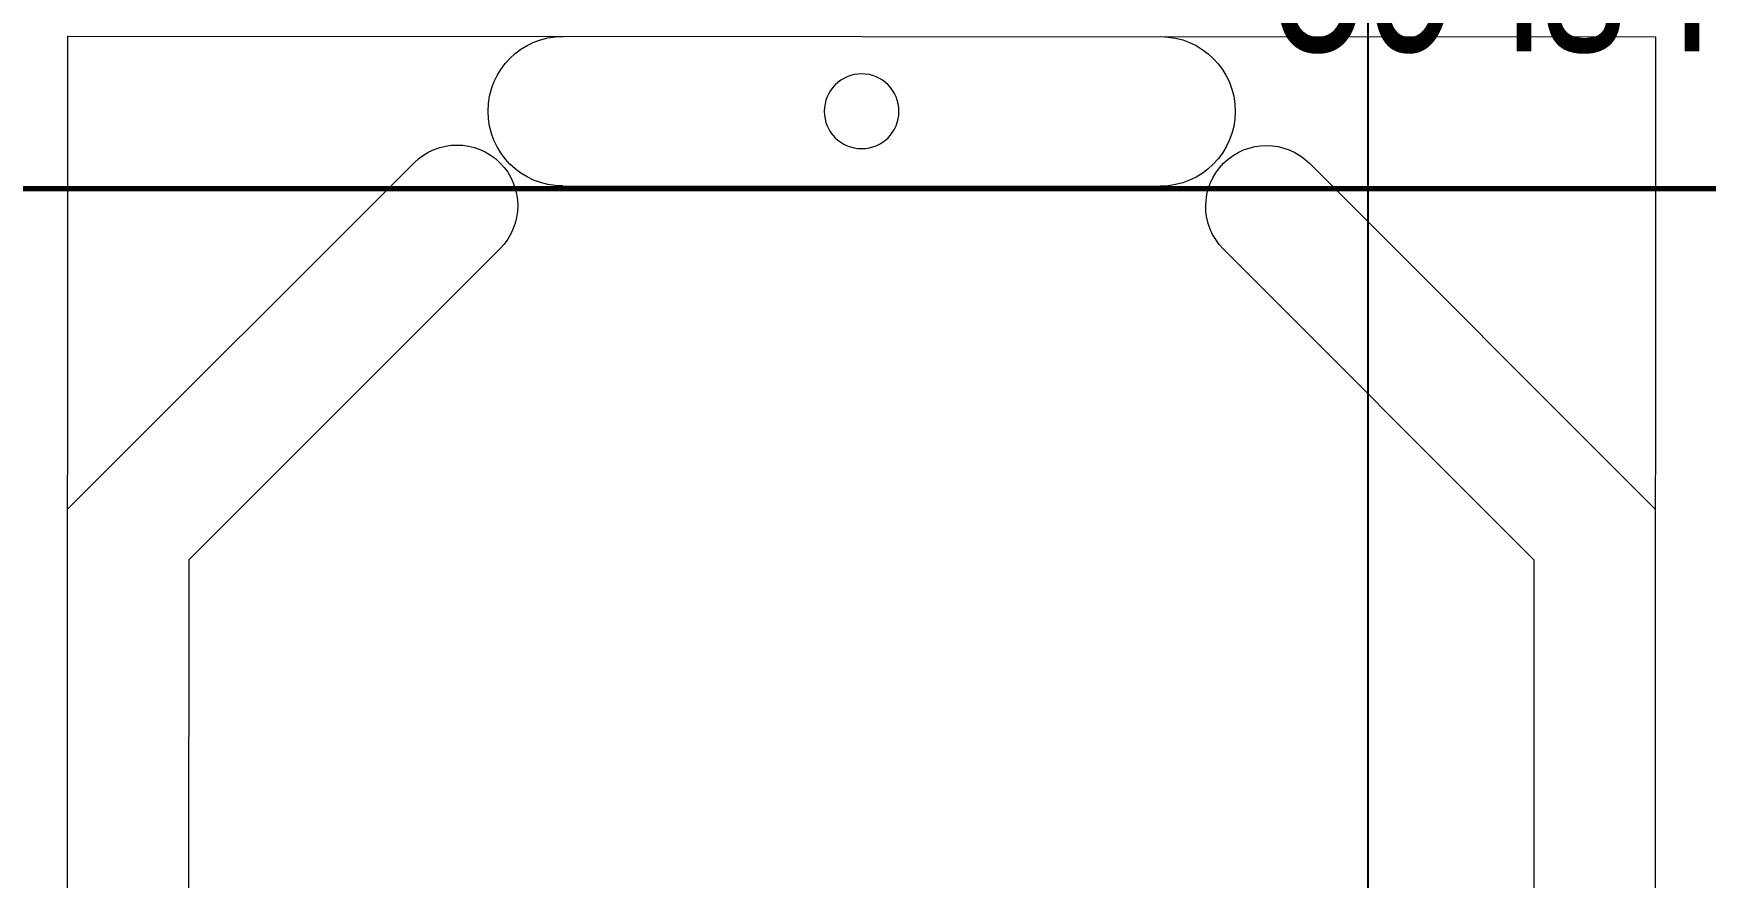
# Model space of a CAD drawing. Header units: metres. Extents: x 75097 to 220695, y -1557923 to -1361206.
# Drawn here: x 129249 to 130144, y -1464606 to -1464154 of the extents above; entities that cross this region are included whole.
import ezdxf

# ---------------------------------------------------------------- set-up
doc = ezdxf.new("R2010")
doc.units = ezdxf.units.M
doc.layers.get('0').update_dxf_attribs({"lineweight": 0})
doc.layers.add('A-100 - Copy$0$axes', color=8, linetype='Continuous')
doc.layers.add('A-100 - Copy$0$Medical Equipment and Furniture', color=8, linetype='Continuous', lineweight=0)
doc.layers.add('A-100 - Copy$0$Medical Equipment and Furniture1', color=8, linetype='Continuous', lineweight=5)
doc.layers.add('E-POWR', color=7, linetype='Continuous', lineweight=9, true_color=0x4e7e3e)
doc.styles.add('A-100 - Copy$0$X3G_ENTITY_257CFD', font='swisscl.ttf', dxfattribs={"height": 200})

# ---------------------------------------------------------------- blocks, each defined once
blk = doc.blocks.new('*X149')
for p, q in [((5, 3), (5, 3)), ((5, 3), (5, 3)), ((5, 3), (5, 3)), ((5, 3), (5, 3)), ((5, 3), (5, 3)), ((5, 3), (5, 3)), ((5, 3), (5, 3)), ((5, 3), (5, 3)), ((5, 3), (5, 3)), ((5, 3), (5, 3)), ((5, 3), (5, 3)), ((5, 3), (5, 3)), ((5, 3), (5, 3)), ((5, 3), (5, 3)), ((5, 3), (5, 3)), ((5, 3), (5, 3)), ((5, 3), (5, 3)), ((5, 3), (5, 3)), ((5, 3), (5, 3)), ((5, 3), (5, 3)), ((5, 3), (5, 3)), ((5, 3), (5, 3)), ((5, 3), (5, 3)), ((5, 3), (5, 3)), ((5, 3), (5, 3)), ((5, 3), (5, 3)), ((5, 3), (5, 3)), ((5, 3), (5, 3)), ((5, 3), (5, 3)), ((5, 3), (5, 3)), ((5, 3), (5, 3)), ((5, 3), (5, 3)), ((5, 3), (5, 3)), ((5, 3), (5, 3)), ((5, 3), (5, 3)), ((5, 3), (5, 3)), ((5, 3), (5, 3)), ((5, 3), (5, 3)), ((5, 3), (5, 3)), ((5, 3), (5, 3)), ((5, 3), (5, 3)), ((5, 3), (5, 3)), ((5, 3), (5, 3)), ((5, 3), (5, 3)), ((5, 3), (5, 3)), ((5, 3), (5, 3)), ((5, 3), (5, 3)), ((5, 3), (5, 3)), ((5, 3), (5, 3)), ((5, 3), (5, 3)), ((5, 3), (5, 3)), ((5, 3), (5, 3)), ((5, 3), (5, 3)), ((5, 3), (5, 3)), ((5, 3), (5, 3)), ((5, 3), (5, 3)), ((5, 3), (5, 3)), ((5, 3), (5, 3)), ((5, 3), (5, 3)), ((5, 3), (5, 3)), ((5, 3), (5, 3)), ((5, 3), (5, 3)), ((5, 3), (5, 3)), ((5, 3), (5, 3)), ((5, 3), (5, 3)), ((5, 3), (5, 3)), ((6, 3), (5, 3)), ((5, 3), (5, 3)), ((6, 3), (5, 3)), ((5, 3), (5, 3)), ((6, 3), (5, 3)), ((5, 3), (5, 3)), ((6, 3), (5, 3)), ((5, 3), (5, 3)), ((5, 3), (5, 3)), ((5, 3), (5, 3)), ((5, 3), (5, 3)), ((5, 3), (5, 3)), ((5, 3), (5, 3)), ((5, 3), (5, 3)), ((5, 3), (5, 3)), ((5, 3), (5, 3)), ((5, 3), (5, 3)), ((5, 3), (5, 3)), ((5, 3), (5, 3)), ((5, 3), (5, 3)), ((5, 3), (5, 3)), ((5, 3), (5, 3)), ((5, 3), (5, 3)), ((5, 3), (5, 3)), ((5, 3), (5, 3)), ((5, 3), (5, 3)), ((5, 3), (5, 3)), ((5, 3), (5, 3)), ((5, 3), (5, 3)), ((5, 3), (5, 3)), ((6, 3), (6, 3)), ((6, 3), (6, 3)), ((6, 3), (6, 3)), ((6, 3), (6, 3)), ((6, 3), (6, 3)), ((6, 3), (6, 3)), ((6, 3), (6, 3)), ((6, 3), (6, 3)), ((6, 3), (6, 3)), ((6, 3), (6, 3)), ((6, 3), (6, 3)), ((6, 3), (6, 3)), ((6, 3), (6, 3)), ((6, 3), (6, 3)), ((6, 3), (6, 3)), ((6, 3), (6, 3)), ((6, 3), (6, 3)), ((6, 3), (6, 3)), ((6, 3), (6, 3)), ((6, 3), (6, 3)), ((6, 3), (6, 3)), ((6, 3), (6, 3)), ((6, 3), (6, 3)), ((6, 3), (6, 3)), ((6, 3), (6, 3)), ((6, 3), (6, 3)), ((6, 3), (6, 3)), ((6, 3), (6, 3)), ((6, 3), (6, 3)), ((6, 3), (6, 3)), ((6, 3), (6, 3)), ((6, 3), (6, 3)), ((6, 3), (6, 3)), ((6, 3), (6, 3)), ((6, 3), (6, 3)), ((6, 3), (6, 3)), ((6, 3), (6, 3)), ((6, 3), (6, 3)), ((6, 3), (6, 3)), ((6, 3), (6, 3)), ((6, 3), (6, 3)), ((6, 3), (6, 3)), ((6, 3), (6, 3)), ((6, 3), (6, 3)), ((6, 3), (6, 3)), ((6, 3), (6, 3)), ((6, 3), (6, 3)), ((6, 3), (6, 3)), ((6, 3), (6, 3)), ((6, 3), (6, 3)), ((6, 3), (6, 3)), ((6, 3), (6, 3)), ((6, 3), (6, 3)), ((6, 3), (6, 3)), ((6, 3), (6, 3)), ((6, 3), (6, 3)), ((6, 3), (6, 3)), ((6, 3), (6, 3)), ((6, 3), (6, 3)), ((6, 3), (6, 3)), ((6, 3), (6, 3)), ((6, 3), (6, 3)), ((6, 3), (6, 3)), ((6, 3), (6, 3)), ((6, 3), (6, 3)), ((6, 3), (6, 3)), ((6, 3), (6, 3)), ((6, 3), (6, 3)), ((6, 3), (6, 3)), ((6, 3), (6, 3)), ((6, 3), (6, 3)), ((6, 3), (6, 3)), ((6, 3), (6, 3)), ((6, 3), (6, 3)), ((6, 3), (6, 3)), ((6, 3), (6, 3)), ((6, 3), (6, 3)), ((6, 3), (6, 3)), ((6, 3), (6, 3)), ((6, 3), (6, 3)), ((6, 3), (6, 3)), ((6, 3), (6, 3)), ((6, 3), (6, 3)), ((6, 3), (6, 3)), ((6, 3), (6, 3)), ((6, 3), (6, 3)), ((6, 3), (6, 3)), ((6, 3), (6, 3)), ((6, 3), (6, 3)), ((6, 3), (6, 3)), ((6, 3), (6, 3)), ((6, 3), (6, 3)), ((6, 3), (6, 3)), ((6, 3), (6, 3)), ((6, 3), (6, 3)), ((6, 3), (6, 3)), ((6, 3), (6, 3)), ((6, 3), (6, 3)), ((6, 3), (6, 3)), ((6, 3), (6, 3)), ((6, 3), (6, 3)), ((6, 3), (6, 3)), ((6, 3), (6, 3)), ((6, 3), (6, 3)), ((6, 3), (6, 3)), ((6, 3), (6, 3)), ((6, 3), (6, 3)), ((6, 3), (6, 3)), ((6, 3), (6, 3)), ((6, 3), (6, 3)), ((6, 3), (6, 3)), ((6, 3), (6, 3)), ((6, 3), (6, 3)), ((6, 3), (6, 3)), ((6, 3), (6, 3)), ((6, 3), (6, 3)), ((6, 3), (6, 3)), ((6, 3), (6, 3)), ((6, 3), (6, 3)), ((6, 3), (6, 3)), ((6, 3), (6, 3)), ((6, 3), (6, 3)), ((6, 3), (6, 3)), ((6, 3), (6, 3)), ((6, 3), (6, 3)), ((6, 3), (6, 3)), ((6, 3), (6, 3)), ((6, 3), (6, 3)), ((6, 3), (6, 3)), ((6, 3), (6, 3)), ((6, 3), (6, 3)), ((6, 3), (6, 3)), ((6, 3), (6, 3)), ((6, 3), (6, 3)), ((6, 3), (6, 3)), ((6, 3), (6, 3)), ((6, 3), (6, 3)), ((6, 3), (6, 3)), ((6, 3), (6, 3)), ((6, 3), (6, 3)), ((6, 3), (6, 3)), ((6, 3), (6, 3)), ((6, 3), (6, 3)), ((6, 3), (6, 3)), ((6, 3), (6, 3)), ((6, 3), (6, 3)), ((6, 3), (6, 3)), ((6, 3), (6, 3)), ((6, 3), (6, 3)), ((6, 3), (6, 3)), ((6, 3), (6, 3)), ((6, 3), (6, 3)), ((6, 3), (6, 3)), ((6, 3), (6, 3)), ((6, 3), (6, 3)), ((6, 3), (6, 3)), ((6, 3), (6, 3)), ((6, 3), (6, 3)), ((6, 3), (6, 3)), ((6, 3), (6, 3)), ((6, 3), (6, 3)), ((6, 3), (6, 3)), ((6, 3), (6, 3)), ((6, 3), (6, 3)), ((6, 3), (6, 3)), ((6, 3), (6, 3)), ((6, 3), (6, 3)), ((6, 3), (6, 3)), ((6, 3), (6, 3)), ((6, 3), (6, 3)), ((6, 3), (6, 3)), ((6, 3), (6, 3)), ((6, 3), (6, 3)), ((6, 3), (6, 3)), ((6, 3), (6, 3)), ((6, 3), (6, 3)), ((6, 3), (6, 3)), ((6, 3), (6, 3)), ((6, 3), (6, 3)), ((6, 3), (6, 3)), ((6, 3), (6, 3)), ((6, 3), (6, 3)), ((6, 3), (6, 3)), ((6, 3), (6, 3)), ((6, 3), (6, 3)), ((6, 3), (6, 3)), ((6, 3), (6, 3)), ((6, 3), (6, 3)), ((6, 3), (6, 3)), ((6, 3), (6, 3)), ((6, 3), (6, 3)), ((6, 3), (6, 3)), ((6, 3), (6, 3)), ((6, 3), (6, 3)), ((6, 3), (6, 3)), ((6, 3), (6, 3)), ((6, 3), (6, 3)), ((6, 3), (6, 3)), ((6, 3), (6, 3)), ((6, 3), (6, 3)), ((6, 3), (6, 3)), ((6, 3), (6, 3)), ((6, 3), (6, 3)), ((6, 3), (6, 3)), ((6, 3), (5, 3)), ((6, 3), (5, 3)), ((6, 3), (5, 3)), ((6, 3), (5, 3)), ((6, 3), (5, 3)), ((6, 3), (6, 3)), ((6, 3), (6, 3)), ((6, 3), (6, 3)), ((6, 3), (6, 3)), ((6, 3), (6, 3)), ((6, 3), (6, 3)), ((6, 3), (6, 3)), ((6, 3), (6, 3)), ((6, 3), (6, 3)), ((6, 3), (6, 3)), ((6, 3), (6, 3)), ((6, 3), (6, 3)), ((6, 3), (6, 3)), ((6, 3), (6, 3)), ((6, 3), (6, 3)), ((6, 3), (6, 3)), ((6, 3), (6, 3)), ((6, 3), (6, 3)), ((6, 3), (6, 3)), ((6, 3), (6, 3)), ((6, 3), (6, 3)), ((6, 3), (6, 3)), ((6, 3), (6, 3)), ((6, 3), (6, 3)), ((6, 3), (6, 3)), ((6, 3), (6, 3)), ((6, 3), (6, 3)), ((6, 3), (6, 3)), ((6, 3), (6, 3)), ((6, 3), (6, 3)), ((6, 3), (6, 3)), ((6, 3), (6, 3)), ((6, 3), (6, 3)), ((6, 3), (6, 3)), ((6, 3), (6, 3)), ((6, 3), (6, 3)), ((6, 3), (6, 3)), ((6, 3), (6, 3)), ((6, 3), (6, 3)), ((6, 3), (6, 3)), ((6, 3), (6, 3)), ((6, 3), (6, 3)), ((6, 3), (6, 3)), ((6, 3), (6, 3)), ((6, 3), (6, 3)), ((6, 3), (6, 3)), ((6, 3), (6, 3)), ((6, 3), (6, 3)), ((6, 3), (6, 3)), ((6, 3), (6, 3)), ((6, 3), (6, 3)), ((6, 3), (6, 3)), ((6, 3), (6, 3)), ((6, 3), (6, 3)), ((6, 3), (6, 3)), ((6, 3), (6, 3)), ((6, 3), (6, 3)), ((6, 3), (6, 3)), ((6, 3), (6, 3)), ((6, 3), (6, 3)), ((6, 3), (6, 3)), ((6, 3), (6, 3)), ((6, 3), (6, 3)), ((6, 3), (6, 3)), ((6, 3), (6, 3)), ((6, 3), (6, 3)), ((6, 3), (6, 3)), ((6, 3), (6, 3)), ((6, 3), (6, 3)), ((6, 3), (6, 3)), ((6, 3), (6, 3)), ((6, 3), (6, 3)), ((6, 3), (6, 3)), ((6, 3), (6, 3)), ((6, 3), (6, 3)), ((6, 3), (6, 3)), ((6, 3), (6, 3)), ((6, 3), (6, 3)), ((6, 3), (6, 3)), ((6, 3), (6, 3)), ((6, 3), (6, 3)), ((6, 3), (6, 3)), ((6, 3), (6, 3)), ((6, 3), (6, 3)), ((6, 3), (6, 3)), ((6, 3), (6, 3)), ((6, 3), (6, 3)), ((6, 3), (6, 3)), ((6, 3), (6, 3)), ((6, 3), (6, 3)), ((6, 3), (6, 3)), ((6, 3), (6, 3)), ((6, 3), (6, 3)), ((6, 3), (6, 3)), ((6, 3), (6, 3)), ((6, 3), (6, 3)), ((6, 3), (6, 3)), ((6, 3), (6, 3)), ((6, 3), (6, 3)), ((6, 3), (6, 3)), ((6, 3), (6, 3)), ((6, 3), (6, 3)), ((6, 3), (6, 3)), ((6, 3), (6, 3)), ((6, 3), (6, 3)), ((6, 3), (6, 3)), ((6, 3), (6, 3)), ((6, 3), (6, 3)), ((6, 3), (6, 3)), ((6, 3), (6, 3)), ((6, 3), (6, 3)), ((6, 3), (6, 3)), ((6, 3), (6, 3)), ((6, 3), (6, 3)), ((6, 3), (6, 3)), ((6, 3), (6, 3)), ((6, 3), (6, 3)), ((6, 3), (6, 3)), ((6, 3), (6, 3)), ((6, 3), (6, 3)), ((6, 3), (6, 3)), ((6, 3), (6, 3)), ((6, 3), (6, 3)), ((6, 3), (6, 3)), ((6, 3), (6, 3)), ((6, 3), (6, 3)), ((6, 3), (6, 3)), ((6, 3), (6, 3)), ((6, 3), (6, 3)), ((6, 3), (6, 3)), ((6, 3), (6, 3)), ((6, 3), (6, 3)), ((6, 3), (6, 3)), ((6, 3), (6, 3)), ((6, 3), (6, 3)), ((6, 3), (6, 3)), ((6, 3), (6, 3)), ((6, 3), (6, 3)), ((6, 3), (6, 3)), ((6, 3), (6, 3)), ((6, 3), (6, 3)), ((6, 3), (6, 3)), ((6, 3), (6, 3)), ((6, 3), (6, 3)), ((6, 3), (6, 3)), ((6, 3), (6, 3)), ((6, 3), (6, 3)), ((6, 3), (6, 3)), ((6, 3), (6, 3)), ((6, 3), (6, 3)), ((6, 3), (6, 3)), ((6, 3), (6, 3)), ((6, 3), (6, 3)), ((6, 3), (6, 3)), ((6, 3), (6, 3)), ((6, 3), (6, 3)), ((6, 3), (6, 3)), ((6, 3), (6, 3)), ((6, 3), (6, 3)), ((6, 3), (6, 3)), ((6, 3), (6, 3)), ((6, 3), (6, 3)), ((6, 3), (6, 3)), ((6, 3), (6, 3)), ((6, 3), (6, 3)), ((6, 3), (6, 3)), ((6, 3), (6, 3)), ((6, 3), (6, 3)), ((6, 3), (6, 3)), ((6, 3), (6, 3)), ((6, 3), (6, 3)), ((6, 3), (6, 3)), ((6, 3), (6, 3)), ((6, 3), (6, 3)), ((6, 3), (6, 3)), ((6, 3), (6, 3)), ((6, 3), (6, 3)), ((6, 3), (6, 3)), ((6, 3), (6, 3)), ((6, 3), (6, 3)), ((6, 3), (6, 3)), ((6, 3), (6, 3)), ((6, 3), (6, 3)), ((6, 3), (6, 3)), ((6, 3), (6, 3)), ((6, 3), (6, 3)), ((6, 3), (6, 3)), ((6, 3), (6, 3)), ((6, 3), (6, 3)), ((6, 3), (6, 3)), ((6, 3), (6, 3)), ((6, 3), (6, 3)), ((6, 3), (6, 3)), ((6, 3), (6, 3)), ((6, 3), (6, 3)), ((6, 3), (6, 3)), ((6, 3), (6, 3)), ((6, 3), (6, 3)), ((6, 3), (6, 3)), ((6, 3), (6, 3)), ((6, 3), (6, 3)), ((6, 3), (6, 3)), ((6, 3), (6, 3)), ((6, 3), (6, 3)), ((6, 3), (6, 3)), ((6, 3), (6, 3)), ((6, 3), (6, 3)), ((6, 3), (6, 3)), ((6, 3), (6, 3)), ((6, 3), (6, 3)), ((6, 3), (6, 3)), ((6, 3), (6, 3)), ((6, 3), (6, 3)), ((6, 3), (6, 3)), ((6, 3), (6, 3)), ((6, 3), (6, 3)), ((6, 3), (6, 3)), ((6, 3), (6, 3)), ((6, 3), (6, 3)), ((6, 3), (6, 3)), ((6, 3), (6, 3)), ((6, 3), (6, 3)), ((6, 3), (6, 3)), ((6, 3), (6, 3)), ((6, 3), (6, 3)), ((6, 3), (6, 3)), ((6, 3), (6, 3)), ((6, 3), (6, 3)), ((6, 3), (6, 3)), ((6, 3), (6, 3)), ((6, 3), (6, 3)), ((6, 3), (6, 3)), ((6, 3), (6, 3)), ((6, 3), (6, 3)), ((6, 3), (6, 3)), ((6, 3), (6, 3)), ((6, 3), (6, 3)), ((6, 3), (6, 3)), ((6, 3), (6, 3)), ((6, 3), (6, 3)), ((6, 3), (6, 3)), ((6, 3), (6, 3)), ((6, 3), (6, 3)), ((6, 3), (6, 3)), ((6, 3), (6, 3)), ((6, 3), (6, 3)), ((6, 3), (6, 3)), ((6, 3), (6, 3)), ((6, 3), (6, 3)), ((6, 3), (6, 3)), ((6, 3), (6, 3)), ((6, 3), (6, 3)), ((6, 3), (6, 3)), ((6, 3), (6, 3)), ((6, 3), (6, 3)), ((6, 3), (6, 3)), ((6, 3), (6, 3)), ((6, 3), (6, 3)), ((6, 3), (6, 3)), ((6, 3), (6, 3)), ((6, 3), (6, 3)), ((6, 3), (6, 3)), ((6, 3), (6, 3)), ((6, 3), (6, 3)), ((6, 3), (6, 3)), ((6, 3), (6, 3)), ((6, 3), (6, 3)), ((6, 3), (6, 3)), ((6, 3), (6, 3)), ((6, 3), (6, 3)), ((6, 3), (6, 3)), ((6, 3), (6, 3)), ((6, 3), (6, 3)), ((6, 3), (6, 3)), ((6, 3), (6, 3)), ((6, 3), (6, 3)), ((6, 3), (6, 3)), ((6, 3), (6, 3)), ((6, 3), (6, 3)), ((6, 3), (6, 3)), ((6, 3), (6, 3)), ((6, 3), (6, 3)), ((6, 3), (6, 3)), ((6, 3), (6, 3)), ((6, 3), (6, 3)), ((6, 3), (6, 3)), ((6, 3), (6, 3)), ((6, 3), (6, 3)), ((6, 3), (6, 3)), ((6, 3), (6, 3)), ((6, 3), (6, 3)), ((6, 3), (6, 3)), ((6, 3), (6, 3)), ((6, 3), (6, 3)), ((6, 3), (6, 3)), ((6, 3), (6, 3)), ((6, 3), (6, 3)), ((6, 3), (6, 3)), ((6, 3), (6, 3)), ((6, 3), (6, 3)), ((6, 3), (6, 3)), ((6, 3), (6, 3)), ((6, 3), (6, 3)), ((6, 3), (6, 3)), ((6, 3), (6, 3)), ((6, 3), (6, 3)), ((6, 3), (6, 3)), ((6, 3), (6, 3)), ((6, 3), (6, 3)), ((6, 3), (6, 3)), ((6, 3), (6, 3)), ((6, 3), (6, 3)), ((6, 3), (6, 3)), ((6, 3), (6, 3)), ((6, 3), (6, 3)), ((6, 3), (6, 3)), ((6, 3), (6, 3))]:
    blk.add_line(p, q)
blk = doc.blocks.new('*X150')
for p, q in [((13, 1), (13, 1)), ((13, 1), (13, 1)), ((13, 1), (13, 1)), ((13, 1), (13, 1)), ((13, 1), (13, 1)), ((13, 1), (13, 1)), ((13, 1), (13, 1)), ((13, 1), (13, 1)), ((13, 1), (13, 1)), ((13, 1), (13, 1)), ((13, 1), (13, 1)), ((13, 1), (13, 1)), ((13, 1), (13, 1)), ((13, 1), (13, 1)), ((13, 1), (13, 1)), ((13, 1), (14, 1)), ((13, 1), (14, 1)), ((13, 1), (14, 1)), ((13, 1), (13, 1)), ((13, 1), (13, 1)), ((13, 1), (13, 1)), ((13, 1), (13, 1)), ((13, 1), (13, 1)), ((13, 1), (13, 1)), ((13, 1), (13, 1)), ((13, 1), (13, 1)), ((13, 1), (13, 1)), ((13, 1), (13, 1)), ((13, 1), (13, 1)), ((13, 1), (13, 1)), ((13, 1), (13, 1)), ((13, 1), (13, 1)), ((13, 1), (13, 1)), ((13, 1), (13, 1)), ((13, 1), (13, 1)), ((13, 1), (13, 1)), ((13, 1), (13, 1)), ((13, 1), (13, 1)), ((13, 1), (13, 1)), ((13, 1), (13, 1)), ((13, 1), (13, 1)), ((13, 1), (13, 1)), ((13, 1), (13, 1)), ((13, 1), (13, 1)), ((13, 1), (13, 1)), ((13, 1), (13, 1)), ((13, 1), (13, 1)), ((13, 1), (13, 1)), ((13, 1), (13, 1)), ((13, 1), (13, 1)), ((13, 1), (13, 1)), ((13, 1), (13, 1)), ((13, 1), (13, 1)), ((13, 1), (13, 1)), ((13, 1), (13, 1)), ((13, 1), (13, 1)), ((13, 1), (13, 1)), ((13, 1), (13, 1)), ((13, 1), (13, 1)), ((13, 1), (13, 1)), ((13, 1), (13, 1)), ((13, 1), (13, 1)), ((13, 1), (13, 1)), ((13, 1), (13, 1)), ((13, 1), (13, 1)), ((13, 1), (13, 1)), ((13, 1), (13, 1)), ((13, 1), (13, 1)), ((13, 1), (13, 1)), ((13, 1), (13, 1)), ((13, 1), (13, 1)), ((13, 1), (13, 1)), ((13, 1), (13, 1)), ((13, 1), (13, 1)), ((13, 1), (13, 1)), ((13, 1), (13, 1)), ((13, 1), (13, 1)), ((13, 1), (13, 1)), ((13, 1), (13, 1)), ((13, 1), (13, 1)), ((13, 1), (13, 1)), ((13, 1), (13, 1)), ((13, 1), (13, 1)), ((13, 1), (13, 1)), ((13, 1), (13, 1)), ((13, 1), (13, 1)), ((13, 1), (13, 1)), ((13, 1), (13, 1)), ((13, 1), (13, 1)), ((13, 1), (13, 1)), ((13, 1), (13, 1)), ((13, 1), (13, 1)), ((13, 1), (13, 1)), ((13, 1), (13, 1)), ((13, 1), (13, 1)), ((13, 1), (13, 1)), ((13, 1), (13, 1)), ((13, 1), (13, 1)), ((13, 1), (13, 1)), ((13, 1), (13, 1)), ((13, 1), (13, 1)), ((13, 1), (13, 1)), ((13, 1), (13, 1)), ((13, 1), (13, 1)), ((13, 1), (13, 1)), ((13, 1), (13, 1)), ((13, 1), (13, 1)), ((13, 1), (13, 1)), ((13, 1), (13, 1)), ((13, 1), (13, 1)), ((13, 1), (13, 1)), ((13, 1), (13, 1)), ((13, 1), (13, 1)), ((13, 1), (13, 1)), ((13, 1), (13, 1)), ((13, 1), (13, 1)), ((13, 1), (13, 1)), ((13, 1), (13, 1)), ((13, 1), (13, 1)), ((13, 1), (13, 1)), ((13, 1), (13, 1)), ((13, 1), (13, 1)), ((13, 1), (13, 1)), ((13, 1), (14, 1)), ((13, 0), (13, 0)), ((13, 0), (13, 0)), ((13, 0), (13, 0)), ((13, 0), (13, 0)), ((13, 0), (13, 0)), ((13, 0), (13, 0)), ((13, 0), (13, 0)), ((13, 0), (13, 0)), ((13, 0), (13, 0)), ((13, 0), (13, 0)), ((13, 0), (13, 0)), ((13, 0), (13, 0)), ((13, 0), (13, 0)), ((13, 0), (13, 0)), ((13, 0), (13, 0)), ((13, 0), (13, 0)), ((13, 0), (13, 0)), ((13, 0), (13, 0)), ((13, 0), (13, 0)), ((13, 0), (13, 0)), ((13, 0), (13, 0)), ((13, 0), (13, 0)), ((13, 0), (13, 0)), ((13, 0), (13, 0)), ((13, 0), (13, 0)), ((13, 0), (13, 0)), ((13, 0), (13, 0)), ((13, 0), (13, 0)), ((13, 0), (13, 0)), ((13, 0), (13, 0)), ((13, 0), (13, 0)), ((13, 0), (13, 0)), ((13, 0), (13, 0)), ((13, 0), (13, 0)), ((13, 0), (13, 0)), ((13, 0), (13, 0)), ((13, 0), (13, 0)), ((13, 0), (13, 0)), ((13, 0), (13, 0)), ((13, 0), (13, 0)), ((13, 0), (13, 0)), ((13, 0), (13, 0)), ((13, 0), (13, 0)), ((13, 0), (13, 0)), ((13, 0), (13, 0)), ((13, 0), (13, 0)), ((13, 0), (13, 0)), ((13, 0), (13, 0)), ((13, 0), (14, 0)), ((13, 0), (14, 0)), ((13, 0), (13, 0)), ((13, 0), (14, 0)), ((14, 1), (14, 1)), ((14, 1), (14, 1)), ((14, 1), (14, 1)), ((14, 1), (14, 1)), ((14, 1), (14, 1)), ((14, 1), (14, 1)), ((14, 1), (14, 1)), ((14, 1), (14, 1)), ((14, 1), (14, 1)), ((14, 1), (14, 1)), ((14, 1), (14, 1)), ((14, 1), (14, 1)), ((14, 1), (14, 1)), ((14, 1), (14, 1)), ((14, 1), (14, 1)), ((14, 1), (14, 1)), ((14, 1), (14, 1)), ((14, 1), (14, 1)), ((14, 1), (14, 1)), ((14, 1), (14, 1)), ((14, 1), (14, 1)), ((14, 1), (14, 1)), ((14, 1), (14, 1)), ((14, 1), (14, 1)), ((14, 1), (14, 1)), ((14, 1), (14, 1)), ((14, 1), (14, 1)), ((14, 1), (14, 1)), ((14, 1), (14, 1)), ((14, 1), (14, 1)), ((14, 1), (14, 1)), ((14, 1), (14, 1)), ((14, 1), (14, 1)), ((14, 1), (14, 1)), ((14, 1), (14, 1)), ((14, 1), (14, 1)), ((14, 1), (14, 1)), ((14, 1), (14, 1)), ((14, 1), (14, 1)), ((14, 1), (14, 1)), ((14, 1), (14, 1)), ((14, 1), (14, 1)), ((14, 1), (14, 1)), ((14, 1), (14, 1)), ((14, 1), (14, 1)), ((14, 1), (14, 1)), ((14, 1), (14, 1)), ((14, 1), (14, 1)), ((14, 1), (14, 1)), ((14, 1), (14, 1)), ((14, 1), (14, 1)), ((14, 1), (14, 1)), ((14, 1), (14, 1)), ((14, 1), (14, 1)), ((14, 1), (14, 1)), ((14, 1), (14, 1)), ((14, 1), (14, 1)), ((14, 1), (14, 1)), ((14, 1), (14, 1)), ((14, 1), (14, 1)), ((14, 1), (14, 1)), ((14, 1), (14, 1)), ((14, 1), (14, 1)), ((14, 1), (14, 1)), ((14, 1), (14, 1)), ((14, 1), (14, 1)), ((14, 1), (14, 1)), ((14, 1), (14, 1)), ((14, 1), (14, 1)), ((14, 1), (14, 1)), ((14, 1), (14, 1)), ((14, 1), (14, 1)), ((14, 1), (14, 1)), ((14, 1), (14, 1)), ((14, 1), (14, 1)), ((14, 1), (14, 1)), ((14, 1), (14, 1)), ((14, 1), (14, 1)), ((14, 1), (14, 1)), ((14, 1), (14, 1)), ((14, 1), (14, 1)), ((14, 1), (14, 1)), ((14, 1), (14, 1)), ((14, 1), (14, 1)), ((14, 1), (14, 1)), ((14, 1), (14, 1)), ((14, 1), (14, 1)), ((14, 1), (14, 1)), ((14, 1), (14, 1)), ((14, 1), (14, 1)), ((14, 1), (14, 1)), ((14, 1), (14, 1)), ((14, 1), (14, 1)), ((14, 1), (14, 1)), ((14, 0), (14, 0)), ((14, 0), (14, 0)), ((14, 0), (14, 0)), ((14, 0), (14, 0)), ((14, 0), (14, 0)), ((14, 0), (14, 0)), ((14, 0), (14, 0)), ((14, 0), (14, 0)), ((14, 0), (14, 0)), ((14, 0), (14, 0)), ((14, 0), (14, 0)), ((14, 0), (14, 0)), ((14, 0), (14, 0)), ((14, 0), (14, 0)), ((14, 0), (14, 0)), ((14, 0), (14, 0)), ((14, 0), (14, 0)), ((14, 0), (14, 0)), ((14, 0), (14, 0)), ((14, 0), (14, 0)), ((14, 0), (14, 0)), ((14, 0), (14, 0)), ((14, 0), (14, 0)), ((14, 0), (14, 0)), ((14, 0), (14, 0)), ((14, 0), (14, 0)), ((14, 0), (14, 0)), ((14, 0), (14, 0)), ((14, 0), (14, 0)), ((14, 0), (14, 0)), ((14, 0), (14, 0)), ((14, 0), (14, 0)), ((14, 0), (14, 0)), ((14, 0), (14, 0)), ((14, 0), (14, 0)), ((14, 0), (14, 0)), ((14, 0), (14, 0)), ((14, 0), (14, 0)), ((14, 0), (14, 0)), ((14, 0), (14, 0)), ((14, 0), (14, 0)), ((14, 0), (14, 0)), ((14, 0), (14, 0)), ((14, 0), (14, 0)), ((14, 0), (14, 0)), ((14, 0), (14, 0)), ((14, 0), (14, 0)), ((14, 0), (14, 0)), ((13, 0), (13, 0)), ((13, 0), (14, 0)), ((13, 0), (13, 0)), ((13, 0), (14, 0)), ((13, 0), (13, 0)), ((13, 0), (14, 0)), ((13, 0), (13, 0)), ((13, 0), (13, 0)), ((13, 0), (13, 0)), ((13, 0), (13, 0)), ((13, 0), (14, 0)), ((13, 0), (13, 0)), ((13, 0), (14, 0)), ((13, 0), (13, 0)), ((13, 0), (14, 0)), ((13, 0), (13, 0)), ((13, 0), (14, 0)), ((13, 0), (13, 0)), ((13, 0), (14, 0)), ((13, 0), (13, 0)), ((13, 0), (14, 0)), ((13, 0), (13, 0)), ((13, 0), (14, 0)), ((13, 0), (13, 0)), ((13, 0), (13, 0)), ((13, 0), (13, 0)), ((13, 0), (14, 0)), ((13, 0), (13, 0)), ((13, 0), (14, 0)), ((13, 0), (13, 0)), ((13, 0), (14, 0)), ((13, 0), (13, 0)), ((13, 0), (14, 0)), ((13, 0), (13, 0)), ((13, 0), (13, 0)), ((13, 0), (13, 0)), ((13, 0), (13, 0)), ((13, 0), (13, 0)), ((13, 0), (13, 0)), ((13, 0), (13, 0)), ((13, 0), (13, 0)), ((13, 0), (13, 0)), ((13, 0), (13, 0)), ((13, 0), (13, 0)), ((13, 0), (13, 0)), ((13, 0), (13, 0)), ((13, 0), (13, 0)), ((13, 0), (13, 0)), ((13, 0), (13, 0)), ((13, 0), (13, 0)), ((13, 0), (13, 0)), ((13, 0), (13, 0)), ((13, 0), (13, 0)), ((13, 0), (13, 0)), ((13, 0), (13, 0)), ((13, 0), (13, 0)), ((13, 0), (13, 0)), ((13, 0), (13, 0)), ((13, 0), (13, 0)), ((13, 0), (13, 0)), ((13, 0), (13, 0)), ((13, 0), (13, 0)), ((13, 0), (13, 0)), ((13, 0), (13, 0)), ((13, -1), (13, -1)), ((13, -1), (13, -1)), ((13, -1), (13, -1)), ((13, -1), (13, -1)), ((13, -1), (13, -1)), ((13, -1), (14, -1)), ((13, -1), (13, -1)), ((14, 0), (14, 0)), ((14, 0), (14, 0)), ((14, 0), (14, 0)), ((14, 0), (14, 0)), ((14, 0), (14, 0)), ((14, 0), (14, 0)), ((14, 0), (14, 0)), ((14, 0), (14, 0)), ((14, 0), (14, 0)), ((14, 0), (14, 0)), ((14, 0), (14, 0)), ((14, 0), (14, 0)), ((14, 0), (14, 0)), ((14, 0), (14, 0)), ((14, 0), (14, 0)), ((13, 0), (14, 0)), ((14, 0), (14, 0)), ((14, 0), (14, 0)), ((14, 0), (14, 0)), ((14, 0), (14, 0)), ((14, 0), (14, 0)), ((14, 0), (14, 0)), ((14, 0), (14, 0)), ((14, 0), (14, 0)), ((14, 0), (14, 0)), ((14, 0), (14, 0)), ((14, 0), (14, 0)), ((14, 0), (14, 0)), ((14, 0), (14, 0)), ((14, 0), (14, 0)), ((14, 0), (14, 0)), ((14, 0), (14, 0)), ((14, 0), (14, 0)), ((14, 0), (14, 0)), ((14, 0), (14, 0)), ((14, 0), (14, 0)), ((14, 0), (14, 0)), ((14, 0), (14, 0)), ((14, 0), (14, 0)), ((14, 0), (14, 0)), ((14, 0), (14, 0)), ((14, 0), (14, 0)), ((14, 0), (14, 0)), ((14, 0), (14, 0)), ((14, 0), (14, 0)), ((14, 0), (14, 0)), ((14, 0), (14, 0)), ((14, 0), (14, 0)), ((14, 0), (14, 0)), ((14, 0), (14, 0)), ((14, -1), (14, -1)), ((14, -1), (14, -1)), ((14, -1), (14, -1)), ((14, -1), (14, -1)), ((14, -1), (14, -1))]:
    blk.add_line(p, q)
blk = doc.blocks.new('A-100 - Copy$0$HF16786E-P')
at = {"layer": 'A-100 - Copy$0$Medical Equipment and Furniture1'}
for p, q in [((0, 0.425), (-2.14, 0.425)), ((-0.25308, 0.425), (-0.06779, 0.23971)), ((0, -0.425), (0, 0.425)), ((-0.28, 0.36), (-1.86, 0.36)), ((-0.28, 0.36), (-0.11375, 0.19375)), ((-0.08, -0.16), (-0.08, 0.16)), ((-0.1136, -0.1936), (-0.28, -0.36)), ((-0.06763, -0.23956), (-0.25308, -0.425)), ((-1.86, -0.36), (-0.28, -0.36)), ((-2.14, -0.425), (0, -0.425))]:
    blk.add_line(p, q, dxfattribs=at)
for points in [[(0, 0.425), (0, 0.425), (0, 0.425), (0, 0.425), (0, 0.425), (0, 0.425), (0, 0.425), (0, 0.425), (0, 0.425), (0, 0.425), (0, 0.425), (0, 0.425), (0, 0.425), (0, 0.425), (0, 0.425), (0, 0.425), (0, 0.425), (0, 0.425), (0, 0.425), (0, 0.425), (0, 0.425), (0, 0.425), (0, 0.425), (0, 0.425), (0, 0.425), (0, 0.425), (0, 0.425), (0, 0.425), (0, 0.425), (0, 0.425), (0, 0.425), (0, 0.425), (0, 0.425), (0, 0.425), (0, 0.425), (0, 0.425), (0, 0.425), (0, 0.425), (0, 0.425), (0, 0.425), (0, 0.425), (0, 0.425), (0, 0.425), (0, 0.425), (0, 0.425), (0, 0.425), (0, 0.425), (0, 0.425), (0, 0.425), (0, 0.425), (0, 0.425), (0, 0.425), (0, 0.425), (0, 0.425), (0, 0.425), (0, 0.425), (0, 0.425), (0, 0.425), (0, 0.425), (0, 0.425), (0, 0.425), (0, 0.425), (0, 0.425), (0, 0.425), (0, 0.425), (0, 0.425), (0, 0.425), (0, 0.425), (0, 0.425), (0, 0.425), (0, 0.425), (0, 0.425), (0, 0.425), (0, 0.425), (0, 0.425), (0, 0.425), (0, 0.425), (0, 0.425), (0, 0.425), (0, 0.425), (0, 0.425), (0, 0.425), (0, 0.425), (0, 0.425), (0, 0.425), (0, 0.425), (0, 0.425), (0, 0.425), (0, 0.425), (0, 0.425), (0, 0.425), (0, 0.425), (0, 0.425), (0, 0.425), (0, 0.425), (0, 0.425), (0, 0.425), (0, 0.425), (0, 0.425), (0, 0.425), (0, 0.425), (0, 0.425), (0, 0.425), (0, 0.425), (0, 0.425), (0, 0.425), (0, 0.425), (0, 0.425), (0, 0.425), (0, 0.425), (0, 0.425), (0, 0.425), (0, 0.425), (0, 0.425), (0, 0.425), (0, 0.425), (0, 0.425), (0, 0.425), (0, 0.425), (0, 0.425), (0, 0.425), (0, 0.425), (0, 0.425), (0, 0.425), (0, 0.425), (0, 0.425), (0, 0.425), (0, 0.425), (0, 0.425), (0, 0.425), (0, 0.425), (0, 0.425), (0, 0.425), (0, 0.425), (0, 0.425), (0, 0.425), (0, 0.425), (0, 0.425), (0, 0.425), (0, 0.425), (0, 0.425), (0, 0.425), (0, 0.425), (0, 0.425), (0, 0.425), (0, 0.425), (0, 0.425), (0, 0.425), (0, 0.425), (0, 0.425), (0, 0.425), (0, 0.425), (0, 0.425), (0, 0.425), (0, 0.425), (0, 0.425), (0, 0.425), (0, 0.425), (0, 0.425), (0, 0.425), (0, 0.425), (0, 0.425), (0, 0.425), (0, 0.425), (0, 0.425), (0, 0.425), (0, 0.425), (0, 0.425), (0, 0.425), (0, 0.425), (0, 0.425), (0, 0.425), (0, 0.425), (0, 0.425), (0, 0.425), (0, 0.425), (0, 0.425), (0, 0.425), (0, 0.425), (0, 0.425), (0, 0.425), (0, 0.425), (0, 0.425), (0, 0.425), (0, 0.425), (0, 0.425), (0, 0.425), (0, 0.425), (0, 0.425), (0, 0.425), (0, 0.425), (0, 0.425), (0, 0.425), (0, 0.425), (0, 0.425), (0, 0.425), (0, 0.425), (0, 0.425), (0, 0.425), (0, 0.425), (0, 0.425), (0, 0.425), (0, 0.425), (0, 0.425), (0, 0.425), (0, 0.425), (0, 0.425), (0, 0.425), (0, 0.425), (0, 0.425), (0, 0.425), (0, 0.425), (0, 0.425), (0, 0.425), (0, 0.425), (0, 0.425), (0, 0.425), (0, 0.425), (0, 0.425)], [(0, 0.425), (0, 0.425), (0, 0.425), (0, 0.425), (0, 0.425), (0, 0.425), (0, 0.425), (0, 0.425), (0, 0.425), (0, 0.425), (0, 0.425), (0, 0.425), (0, 0.425), (0, 0.425), (0, 0.425), (0, 0.425), (0, 0.425), (0, 0.425), (0, 0.425), (0, 0.425), (0, 0.425), (0, 0.425), (0, 0.425), (0, 0.425), (0, 0.425), (0, 0.425), (0, 0.425), (0, 0.425), (0, 0.425), (0, 0.425), (0, 0.425), (0, 0.425), (0, 0.425), (0, 0.425), (0, 0.425), (0, 0.425), (0, 0.425), (0, 0.425), (0, 0.425), (0, 0.425), (0, 0.425), (0, 0.425), (0, 0.425), (0, 0.425), (0, 0.425), (0, 0.425), (0, 0.425), (0, 0.425), (0, 0.425), (0, 0.425), (0, 0.425), (0, 0.425), (0, 0.425), (0, 0.425), (0, 0.425), (0, 0.425), (0, 0.425), (0, 0.425), (0, 0.425), (0, 0.425), (0, 0.425), (0, 0.425), (0, 0.425), (0, 0.425), (0, 0.425), (0, 0.425), (0, 0.425), (0, 0.425), (0, 0.425), (0, 0.425), (0, 0.425), (0, 0.425), (0, 0.425), (0, 0.425), (0, 0.425), (0, 0.425), (0, 0.425), (0, 0.425), (0, 0.425), (0, 0.425), (0, 0.425), (0, 0.425), (0, 0.425), (0, 0.425), (0, 0.425), (0, 0.425), (0, 0.425), (0, 0.425), (0, 0.425), (0, 0.425), (0, 0.425), (0, 0.425), (0, 0.425), (0, 0.425), (0, 0.425), (0, 0.425), (0, 0.425), (0, 0.425), (0, 0.425), (0, 0.425), (0, 0.425), (0, 0.425), (0, 0.425), (0, 0.425), (0, 0.425), (0, 0.425), (0, 0.425), (0, 0.425), (0, 0.425), (0, 0.425), (0, 0.425), (0, 0.425), (0, 0.425), (0, 0.425), (0, 0.425), (0, 0.425), (0, 0.425), (0, 0.425), (0, 0.425), (0, 0.425), (0, 0.425), (0, 0.425), (0, 0.425), (0, 0.425), (0, 0.425), (0, 0.425), (0, 0.425), (0, 0.425), (0, 0.425), (0, 0.425), (0, 0.425), (0, 0.425), (0, 0.425), (0, 0.425), (0, 0.425), (0, 0.425), (0, 0.425), (0, 0.425), (0, 0.425), (0, 0.425), (0, 0.425), (0, 0.425), (0, 0.425), (0, 0.425), (0, 0.425), (0, 0.425), (0, 0.425), (0, 0.425), (0, 0.425), (0, 0.425), (0, 0.425), (0, 0.425), (0, 0.425), (0, 0.425), (0, 0.425), (0, 0.425), (0, 0.425), (0, 0.425), (0, 0.425), (0, 0.425), (0, 0.425), (0, 0.425), (0, 0.425), (0, 0.425), (0, 0.425), (0, 0.425), (0, 0.425), (0, 0.425), (0, 0.425), (0, 0.425), (0, 0.425), (0, 0.425), (0, 0.425), (0, 0.425), (0, 0.425), (0, 0.425), (0, 0.425), (0, 0.425), (0, 0.425), (0, 0.425), (0, 0.425), (0, 0.425), (0, 0.425), (0, 0.425), (0, 0.425), (0, 0.425), (0, 0.425), (0, 0.425), (0, 0.425), (0, 0.425), (0, 0.425), (0, 0.425), (0, 0.425), (0, 0.425), (0, 0.425), (0, 0.425), (0, 0.425), (0, 0.425), (0, 0.425), (0, 0.425), (0, 0.425), (0, 0.425), (0, 0.425), (0, 0.425), (0, 0.425), (0, 0.425), (0, 0.425), (0, 0.425), (0, 0.425), (0, 0.425), (0, 0.425), (0, 0.425), (0, 0.425), (0, 0.425)], [(0, 0.425), (0, 0.425), (0, 0.425), (0, 0.425), (0, 0.425), (0, 0.425), (0, 0.425), (0, 0.425), (0, 0.425), (0, 0.425), (0, 0.425), (0, 0.425), (0, 0.425), (0, 0.425), (0, 0.425), (0, 0.425), (0, 0.425), (0, 0.425), (0, 0.425), (0, 0.425), (0, 0.425), (0, 0.425), (0, 0.425), (0, 0.425), (0, 0.425), (0, 0.425), (0, 0.425), (0, 0.425), (0, 0.425), (0, 0.425), (0, 0.425), (0, 0.425), (0, 0.425), (0, 0.425), (0, 0.425), (0, 0.425), (0, 0.425), (0, 0.425), (0, 0.425), (0, 0.425), (0, 0.425), (0, 0.425), (0, 0.425), (0, 0.425), (0, 0.425), (0, 0.425), (0, 0.425), (0, 0.425), (0, 0.425), (0, 0.425), (0, 0.425), (0, 0.425), (0, 0.425), (0, 0.425), (0, 0.425), (0, 0.425), (0, 0.425), (0, 0.425), (0, 0.425), (0, 0.425), (0, 0.425), (0, 0.425), (0, 0.425), (0, 0.425), (0, 0.425), (0, 0.425), (0, 0.425), (0, 0.425), (0, 0.425), (0, 0.425), (0, 0.425), (0, 0.425), (0, 0.425), (0, 0.425), (0, 0.425), (0, 0.425), (0, 0.425), (0, 0.425), (0, 0.425), (0, 0.425), (0, 0.425), (0, 0.425), (0, 0.425), (0, 0.425), (0, 0.425), (0, 0.425), (0, 0.425), (0, 0.425), (0, 0.425), (0, 0.425), (0, 0.425), (0, 0.425), (0, 0.425), (0, 0.425), (0, 0.425), (0, 0.425), (0, 0.425), (0, 0.425), (0, 0.425), (0, 0.425), (0, 0.425), (0, 0.425), (0, 0.425), (0, 0.425), (0, 0.425), (0, 0.425), (0, 0.425), (0, 0.425), (0, 0.425), (0, 0.425), (0, 0.425), (0, 0.425), (0, 0.425), (0, 0.425), (0, 0.425), (0, 0.425), (0, 0.425), (0, 0.425), (0, 0.425), (0, 0.425), (0, 0.425), (0, 0.425), (0, 0.425), (0, 0.425), (0, 0.425), (0, 0.425), (0, 0.425), (0, 0.425), (0, 0.425), (0, 0.425), (0, 0.425), (0, 0.425), (0, 0.425), (0, 0.425), (0, 0.425), (0, 0.425), (0, 0.425), (0, 0.425), (0, 0.425), (0, 0.425), (0, 0.425), (0, 0.425), (0, 0.425), (0, 0.425), (0, 0.425), (0, 0.425), (0, 0.425), (0, 0.425), (0, 0.425), (0, 0.425), (0, 0.425), (0, 0.425), (0, 0.425), (0, 0.425), (0, 0.425), (0, 0.425), (0, 0.425), (0, 0.425), (0, 0.425), (0, 0.425), (0, 0.425), (0, 0.425), (0, 0.425), (0, 0.425), (0, 0.425), (0, 0.425), (0, 0.425), (0, 0.425), (0, 0.425), (0, 0.425), (0, 0.425), (0, 0.425), (0, 0.425), (0, 0.425), (0, 0.425), (0, 0.425), (0, 0.425), (0, 0.425), (0, 0.425), (0, 0.425), (0, 0.425), (0, 0.425), (0, 0.425), (0, 0.425), (0, 0.425), (0, 0.425), (0, 0.425), (0, 0.425), (0, 0.425), (0, 0.425), (0, 0.425), (0, 0.425), (0, 0.425), (0, 0.425), (0, 0.425), (0, 0.425), (0, 0.425), (0, 0.425), (0, 0.425), (0, 0.425), (0, 0.425), (0, 0.425), (0, 0.425), (0, 0.425), (0, 0.425), (0, 0.425), (0, 0.425), (0, 0.425), (0, 0.425), (0, 0.425), (0, 0.425), (0, 0.425), (0, 0.425), (0, 0.425), (0, 0.425), (0, 0.425), (0, 0.425), (0, 0.425), (0, 0.425), (0, 0.425), (0, 0.425), (0, 0.425), (0, 0.425), (0, 0.425), (0, 0.425), (0, 0.425), (0, 0.425), (0, 0.425), (0, 0.425), (0, 0.425), (0, 0.425), (0, 0.425), (0, 0.425), (0, 0.425), (0, 0.425), (0, 0.425), (0, 0.425), (0, 0.425), (0, 0.425), (0, 0.425), (0, 0.425), (0, 0.425), (0, 0.425), (0, 0.425), (0, 0.425), (0, 0.425), (0, 0.425), (0, 0.425), (0, 0.425), (0, 0.425), (0, 0.425), (0, 0.425), (0, 0.425), (0, 0.425), (0, 0.425), (0, 0.425), (0, 0.425), (0, 0.425), (0, 0.425), (0, 0.425), (0, 0.425), (0, 0.425), (0, 0.425), (0, 0.425), (0, 0.425), (0, 0.425), (0, 0.425), (0, 0.425), (0, 0.425), (0, 0.425), (0, 0.425), (0, 0.425), (0, 0.425), (0, 0.425), (0, 0.425), (0, 0.425), (0, 0.425)]]:
    blk.add_lwpolyline(points, close=True, dxfattribs=at)
for points in [[(0, 0.425), (0, 0.425), (0, 0.425), (0, 0.425), (0, 0.425), (0, 0.425), (0, 0.425), (0, 0.425), (0, 0.425), (0, 0.425), (0, 0.425), (0, 0.425), (0, 0.425), (0, 0.425), (0, 0.425)], [(0, 0.425), (0, 0.425), (0, 0.425), (0, 0.425), (0, 0.425), (0, 0.425), (0, 0.425), (0, 0.425), (0, 0.425), (0, 0.425), (0, 0.425), (0, 0.425), (0, 0.425), (0, 0.425), (0, 0.425), (0, 0.425), (0, 0.425), (0, 0.425), (0, 0.425), (0, 0.425), (0, 0.425), (0, 0.425), (0, 0.425), (0, 0.425), (0, 0.425), (0, 0.425), (0, 0.425), (0, 0.425), (0, 0.425), (0, 0.425), (0, 0.425), (0, 0.425), (0, 0.425), (0, 0.425), (0, 0.425), (0, 0.425), (0, 0.425), (0, 0.425), (0, 0.425), (0, 0.425), (0, 0.425), (0, 0.425), (0, 0.425), (0, 0.425), (0, 0.425), (0, 0.425), (0, 0.425), (0, 0.425), (0, 0.425), (0, 0.425), (0, 0.425), (0, 0.425), (0, 0.425), (0, 0.425), (0, 0.425), (0, 0.425), (0, 0.425), (0, 0.425), (0, 0.425), (0, 0.425), (0, 0.425), (0, 0.425), (0, 0.425), (0, 0.425), (0, 0.425), (0, 0.425), (0, 0.425), (0, 0.425), (0, 0.425), (0, 0.425), (0, 0.425), (0, 0.425), (0, 0.425), (0, 0.425), (0, 0.425), (0, 0.425), (0, 0.425), (0, 0.425), (0, 0.425), (0, 0.425), (0, 0.425), (0, 0.425), (0, 0.425), (0, 0.425), (0, 0.425), (0, 0.425), (0, 0.425), (0, 0.425), (0, 0.425)], [(0, 0.425), (0, 0.425), (0, 0.425), (0, 0.425), (0, 0.425), (0, 0.425), (0, 0.425), (0, 0.425), (0, 0.425), (0, 0.425), (0, 0.425), (0, 0.425), (0, 0.425), (0, 0.425), (0, 0.425), (0, 0.425), (0, 0.425), (0, 0.425), (0, 0.425), (0, 0.425), (0, 0.425), (0, 0.425), (0, 0.425), (0, 0.425), (0, 0.425), (0, 0.425), (0, 0.425), (0, 0.425), (0, 0.425), (0, 0.425), (0, 0.425), (0, 0.425), (0, 0.425), (0, 0.425), (0, 0.425), (0, 0.425), (0, 0.425), (0, 0.425), (0, 0.425), (0, 0.425), (0, 0.425), (0, 0.425), (0, 0.425), (0, 0.425), (0, 0.425), (0, 0.425), (0, 0.425), (0, 0.425), (0, 0.425), (0, 0.425), (0, 0.425), (0, 0.425), (0, 0.425), (0, 0.425), (0, 0.425), (0, 0.425), (0, 0.425), (0, 0.425), (0, 0.425), (0, 0.425), (0, 0.425), (0, 0.425), (0, 0.425), (0, 0.425), (0, 0.425), (0, 0.425), (0, 0.425), (0, 0.425), (0, 0.425), (0, 0.425), (0, 0.425), (0, 0.425), (0, 0.425), (0, 0.425), (0, 0.425), (0, 0.425), (0, 0.425), (0, 0.425), (0, 0.425), (0, 0.425), (0, 0.425), (0, 0.425), (0, 0.425), (0, 0.425), (0, 0.425), (0, 0.425), (0, 0.425), (0, 0.425), (0, 0.425), (0, 0.425), (0, 0.425), (0, 0.425), (0, 0.425), (0, 0.425), (0, 0.425), (0, 0.425), (0, 0.425), (0, 0.425), (0, 0.425), (0, 0.425), (0, 0.425), (0, 0.425), (0, 0.425), (0, 0.425), (0, 0.425), (0, 0.425), (0, 0.425), (0, 0.425), (0, 0.425), (0, 0.425), (0, 0.425)], [(0, 0.425), (0, 0.425), (0, 0.425), (0, 0.425), (0, 0.425), (0, 0.425), (0, 0.425), (0, 0.425), (0, 0.425), (0, 0.425), (0, 0.425), (0, 0.425), (0, 0.425), (0, 0.425), (0, 0.425), (0, 0.425), (0, 0.425), (0, 0.425), (0, 0.425), (0, 0.425), (0, 0.425), (0, 0.425), (0, 0.425), (0, 0.425), (0, 0.425), (0, 0.425), (0, 0.425), (0, 0.425), (0, 0.425), (0, 0.425), (0, 0.425), (0, 0.425), (0, 0.425), (0, 0.425), (0, 0.425), (0, 0.425), (0, 0.425), (0, 0.425), (0, 0.425), (0, 0.425), (0, 0.425), (0, 0.425), (0, 0.425), (0, 0.425), (0, 0.425), (0, 0.425), (0, 0.425), (0, 0.425), (0, 0.425), (0, 0.425), (0, 0.425), (0, 0.425), (0, 0.425), (0, 0.425)], [(0, 0.425), (0, 0.425), (0, 0.425), (0, 0.425), (0, 0.425), (0, 0.425), (0, 0.425), (0, 0.425), (0, 0.425), (0, 0.425), (0, 0.425), (0, 0.425), (0, 0.425), (0, 0.425), (0, 0.425), (0, 0.425), (0, 0.425)], [(0, 0.425), (0, 0.425), (0, 0.425), (0, 0.425), (0, 0.425), (0, 0.425), (0, 0.425), (0, 0.425), (0, 0.425), (0, 0.425)], [(0, 0.425), (0, 0.425), (0, 0.425), (0, 0.425), (0, 0.425), (0, 0.425), (0, 0.425), (0, 0.425), (0, 0.425), (0, 0.425)], [(0, 0.425), (0, 0.425), (0, 0.425), (0, 0.425), (0, 0.425), (0, 0.425), (0, 0.425)], [(0, 0.425), (0, 0.425), (0, 0.425), (0, 0.425), (0, 0.425), (0, 0.425), (0, 0.425), (0, 0.425), (0, 0.425), (0, 0.425), (0, 0.425), (0, 0.425)], [(0, 0.425), (0, 0.425), (0, 0.425), (0, 0.425), (0, 0.425), (0, 0.425), (0, 0.425)], [(0, 0.425), (0, 0.425), (0, 0.425), (0, 0.425), (0, 0.425), (0, 0.425), (0, 0.425), (0, 0.425), (0, 0.425), (0, 0.425)], [(0, 0.425), (0, 0.425), (0, 0.425), (0, 0.425), (0, 0.425), (0, 0.425), (0, 0.425), (0, 0.425)], [(0, 0.425), (0, 0.425), (0, 0.425), (0, 0.425), (0, 0.425), (0, 0.425), (0, 0.425), (0, 0.425), (0, 0.425), (0, 0.425), (0, 0.425), (0, 0.425), (0, 0.425), (0, 0.425), (0, 0.425), (0, 0.425), (0, 0.425), (0, 0.425)], [(0, 0.425), (0, 0.425), (0, 0.425), (0, 0.425), (0, 0.425), (0, 0.425), (0, 0.425), (0, 0.425), (0, 0.425), (0, 0.425)], [(0, 0.425), (0, 0.425), (0, 0.425), (0, 0.425), (0, 0.425), (0, 0.425), (0, 0.425), (0, 0.425), (0, 0.425)]]:
    blk.add_lwpolyline(points, dxfattribs=at)
blk.add_circle((-0.04, 0), 0.02, dxfattribs=at)
for centre, radius, start, end in [((-0.09077, 0.21673), 0.0325, 225, 45), ((-0.04, 0.16), 0.04, 0, 180), ((-0.04, -0.16), 0.04, 180, 0), ((-0.09061, -0.21658), 0.0325, 315, 135)]:
    blk.add_arc(centre, radius, start, end, dxfattribs=at)
for name, xscale, yscale, zscale in [('*X149', 8.593299999999998e-11, 8.593299999999998e-11, 8.593299999999998e-11), ('*X150', 5.4996e-11, 5.4996e-11, 5.4996e-11)]:
    blk.add_blockref(name, (0, 0.425), dxfattribs=dict(at, xscale=xscale, yscale=yscale, zscale=zscale))
blk = doc.blocks.new('A-100 - Copy')
at = {"layer": 'A-100 - Copy$0$axes'}
blk.add_line((129963.28, -1477297.37, 0), (129963.28, -1387547.69, 0), dxfattribs=at)
at = {"layer": 'A-100 - Copy$0$Medical Equipment and Furniture', "xscale": -1000, "yscale": 1000, "zscale": 1000, "rotation": 269.9850063405836}
blk.add_blockref('A-100 - Copy$0$HF16786E-P', (129692.09, -1464155.88, 0), dxfattribs=at)
at = {"layer": 'A-100 - Copy$0$Medical Equipment and Furniture', "insert": (130709.77, -1464076.4, 0), "char_height": 87.4731, "width": 3260.5371, "attachment_point": 2, "style": 'A-100 - Copy$0$X3G_ENTITY_257CFD'}
blk.add_mtext('59 is mobile, can be used on all patients', dxfattribs=at)

msp = doc.modelspace()

# ---------------------------------------------------------------- linework, layer by layer
at = {"layer": 'E-POWR', "const_width": 3}
msp.add_lwpolyline([(115522.23, -1465741.03), (115522.23, -1464236.25), (117546.62, -1464236.25), (122230.29, -1464236.25), (125149.29, -1464237.3), (127909.01, -1464237.3), (130816.63, -1464237.3)], dxfattribs=at)

# ---------------------------------------------------------------- next in the draw order: block references
msp.add_blockref('A-100 - Copy', (0, 0))

doc.saveas('drawing.dxf')
